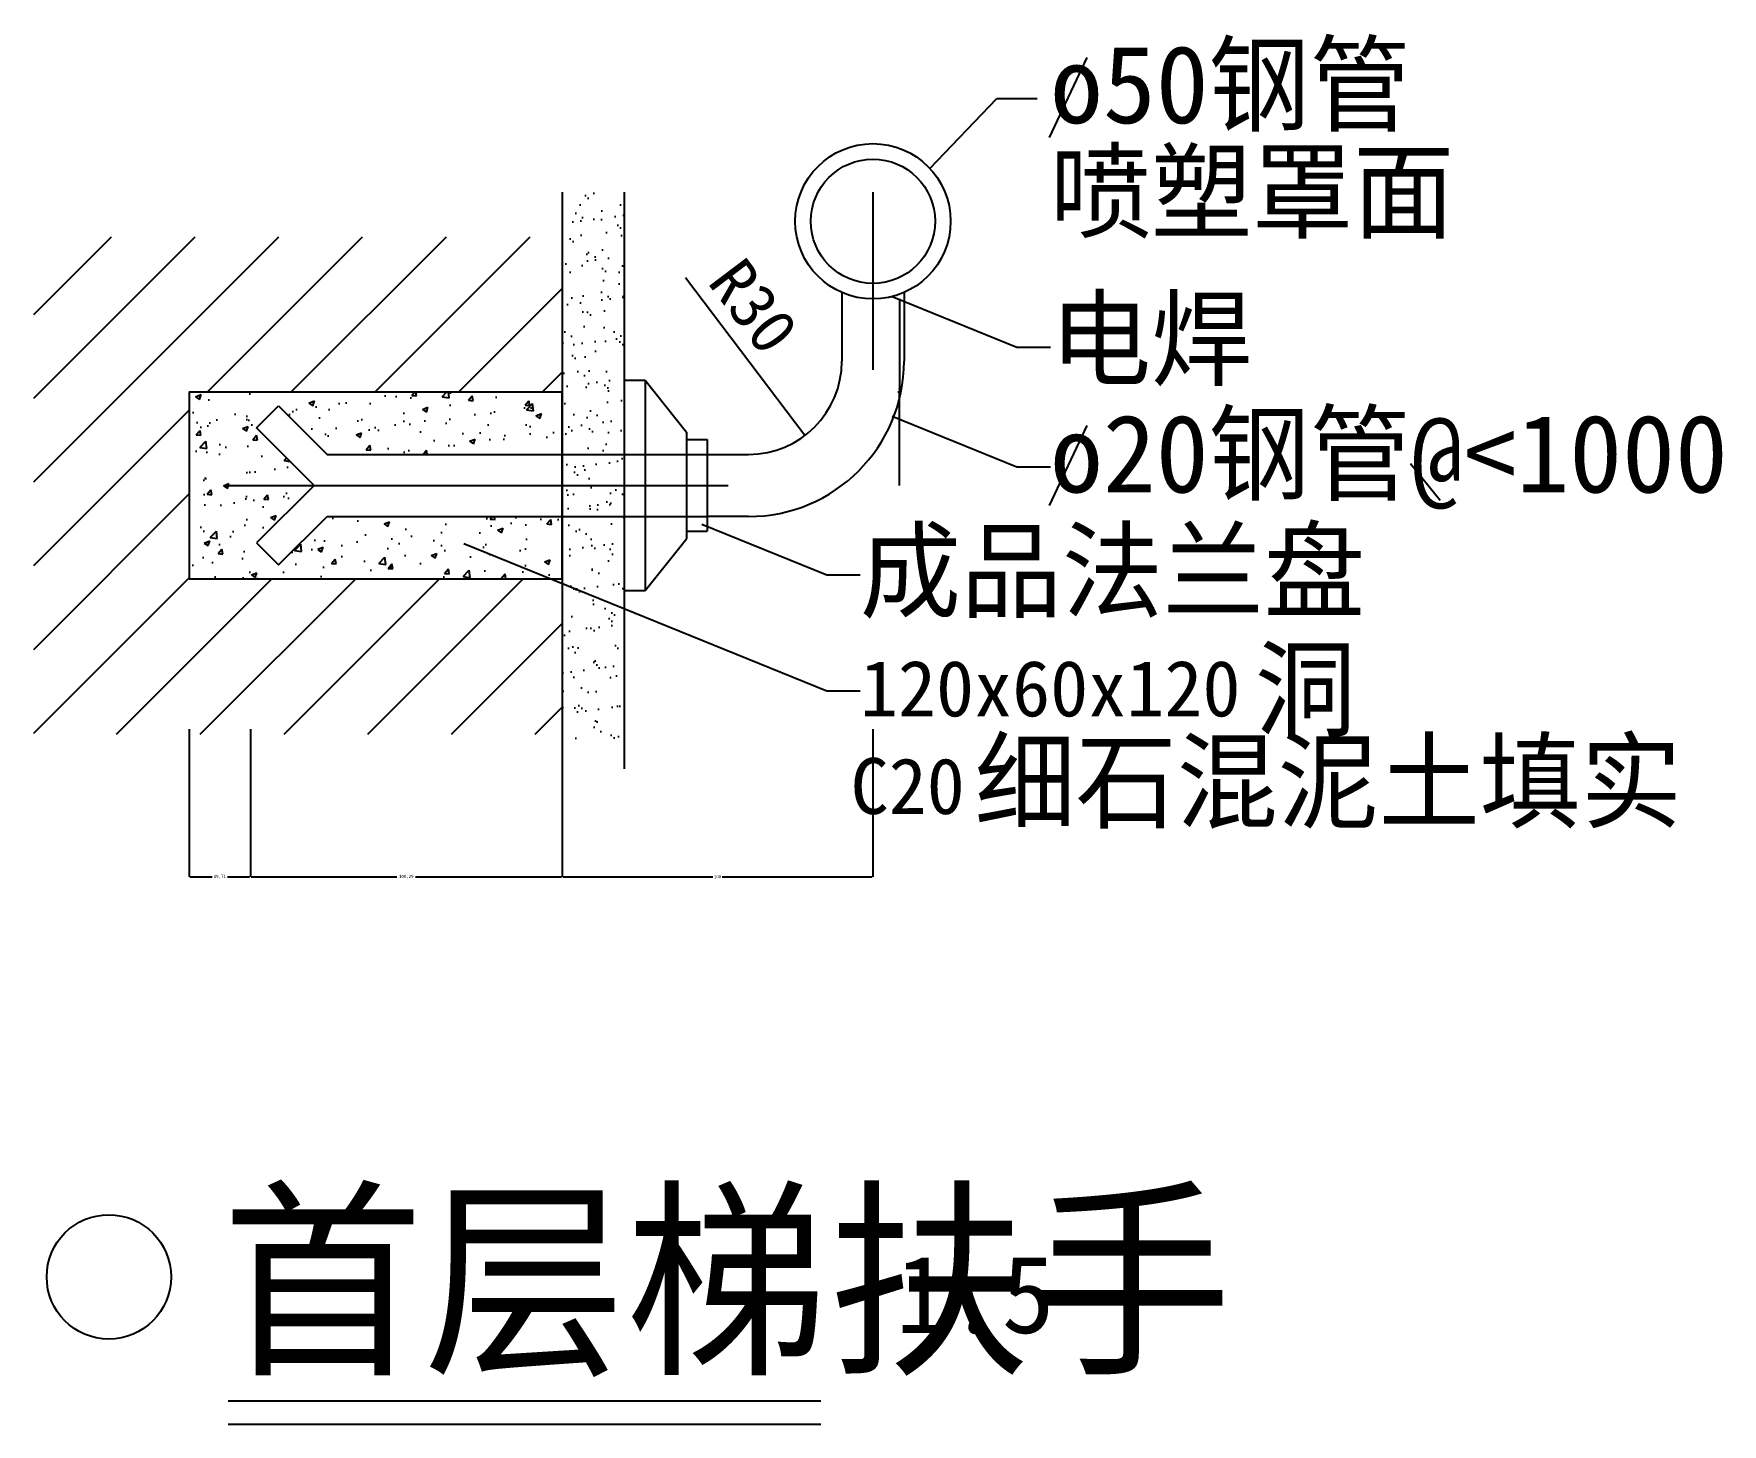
# Model space of a CAD drawing. Header units: metres. Extents: x 2854 to 3397, y -817 to -370.
import ezdxf

# ---------------------------------------------------------------- set-up
doc = ezdxf.new("R2010")
doc.units = ezdxf.units.M
for name, color, linetype in [('PUB_DIM', 3, 'Continuous'), ('PUB_TEXT', 7, 'Continuous'), ('S_SURFACE', 6, 'Continuous'), ('S_WALL', 254, 'Continuous')]:
    doc.layers.add(name, color=color, linetype=linetype)
doc.dimstyles.get("Standard").update_dxf_attribs({"dimtxt": 2.5, "dimasz": 2.5, "dimexe": 1.25, "dimexo": 0.625, "dimtad": 1, "dimcen": 2.5, "dimazin": 3, "dimtfac": 1, "dimtmove": 0, "dimatfit": 3})

# ---------------------------------------------------------------- blocks, each defined once
blk = doc.blocks.new('*D1')
for p, q in [((2903.86, -593.34), (2903.86, -640.77)), ((2923.57, -593.34), (2923.57, -640.77)), ((2904.11, -640.77), (2911.215, -640.77)), ((2916.215, -640.77), (2923.32, -640.77))]:
    blk.add_line(p, q)
at = {"layer": 'Defpoints'}
for p in [(2903.86, -593.34), (2923.57, -593.34), (2903.86, -640.77)]:
    blk.add_point(p, dxfattribs=at)
at = {"layer": 'PUB_DIM', "insert": (2913.715, -640.77), "char_height": 1, "attachment_point": 5}
blk.add_mtext('19,71', dxfattribs=at)
blk = doc.blocks.new('*D2')
for p, q in [((2923.57, -593.34), (2923.57, -640.77)), ((3023.86, -593.34), (3023.86, -640.77)), ((2923.82, -640.77), (2970.715, -640.77)), ((2976.715, -640.77), (3023.61, -640.77))]:
    blk.add_line(p, q)
at = {"layer": 'Defpoints'}
for p in [(2923.57, -593.34), (3023.86, -593.34), (2923.57, -640.77)]:
    blk.add_point(p, dxfattribs=at)
at = {"layer": 'PUB_DIM', "insert": (2973.715, -640.77), "char_height": 1, "attachment_point": 5}
blk.add_mtext('100,29', dxfattribs=at)
blk = doc.blocks.new('*D3')
for p, q in [((3023.86, -593.34), (3023.86, -640.77)), ((3123.86, -593.34), (3123.86, -640.77)), ((3024.11, -640.77), (3072.36, -640.77)), ((3075.36, -640.77), (3123.61, -640.77))]:
    blk.add_line(p, q)
at = {"layer": 'Defpoints'}
for p in [(3023.86, -593.34), (3123.86, -593.34), (3023.86, -640.77)]:
    blk.add_point(p, dxfattribs=at)
at = {"layer": 'PUB_DIM', "insert": (3073.86, -640.77), "char_height": 1, "attachment_point": 5}
blk.add_mtext('100', dxfattribs=at)
blk = doc.blocks.new('*D4')
for p, q in [((3132.35, -454.87), (3132.35, -484.87)), ((3132.1, -484.87), (3131.85, -484.87)), ((3132.35, -514.87), (3132.35, -484.87)), ((3132.35, -484.87), (3132.35, -484.87)), ((3132.6, -484.87), (3132.85, -484.87))]:
    blk.add_line(p, q)
at = {"layer": 'Defpoints'}
for p in [(3132.35, -454.87), (3132.35, -484.87), (3132.35, -514.87)]:
    blk.add_point(p, dxfattribs=at)
at = {"layer": 'PUB_DIM', "insert": (3132.35, -483.745), "char_height": 1, "attachment_point": 5}
blk.add_mtext('0', dxfattribs=at)

msp = doc.modelspace()

# ---------------------------------------------------------------- hatches: boundary and pattern name
at = {"layer": 'S_SURFACE'}
h = msp.add_hatch(dxfattribs=at)
h.set_pattern_fill('AR-SAND', scale=0.2)
h.paths.add_polyline_path([(3043.86, -420.47), (3023.86, -420.47), (3023.86, -504.87), (3043.86, -504.87)])
h.paths.add_polyline_path([(3023.86, -504.87), (3023.86, -514.87), (3043.86, -514.87), (3043.86, -504.87)])
h.paths.add_polyline_path([(3023.86, -514.87), (3023.86, -524.87), (3043.86, -524.87), (3043.86, -514.87)])
h.paths.add_polyline_path([(3023.86, -544.87), (3023.86, -596.51), (3043.86, -596.51), (3043.86, -524.87), (3023.86, -524.87)])
h = msp.add_hatch(dxfattribs=at)
h.set_pattern_fill('ANSI31', scale=6)
h.paths.add_polyline_path([(3023.86, -434.87), (2853.86, -434.87), (2853.86, -594.87), (3023.86, -594.87), (3023.86, -544.87), (2903.86, -544.87), (2903.86, -484.87), (3023.86, -484.87)])
h = msp.add_hatch(dxfattribs=at)
h.set_pattern_fill('AR-CONC', scale=0.1)
h.paths.add_polyline_path([(3023.86, -484.87), (2903.86, -484.87), (2903.86, -544.87), (3023.86, -544.87), (3023.86, -524.87), (2948.23, -524.87), (2932.65, -540.45), (2925.57, -533.38), (2944.08, -514.87), (2925.57, -496.36), (2932.65, -489.29), (2948.23, -504.87), (3023.86, -504.87)])

# ---------------------------------------------------------------- linework, layer by layer
for points in [[(2916.44, -809.41), (3107.05, -809.41)], [(2916.44, -816.97), (3107.05, -816.97)]]:
    msp.add_lwpolyline(points)
at = {"layer": 'PUB_DIM'}
msp.add_line((3101.96, -498.8), (3063.6, -448.07), dxfattribs=at)
at = {"layer": 'PUB_TEXT'}
msp.add_circle((2878.02, -769.56), 20, dxfattribs=at)
at = {"layer": 'S_SURFACE'}
for p, q in [((3192.64, -377.13), (3180.58, -402.95)), ((3142.21, -412.89), (3163.71, -390.35)), ((3163.71, -390.35), (3176.65, -390.35)), ((3123.86, -420.47), (3123.86, -477.69)), ((3113.86, -452.78), (3113.86, -474.87)), ((3130.03, -454.1), (3170.19, -470.4)), ((3133.86, -452.78), (3133.86, -474.87)), ((3170.19, -470.4), (3180.99, -470.4)), ((2925.57, -496.36), (2932.65, -489.29)), ((2932.65, -489.29), (2948.23, -504.87)), ((3130.03, -492.61), (3170.19, -508.91)), ((2944.08, -514.87), (2925.57, -496.36)), ((3192.64, -495.53), (3180.58, -521.35)), ((2948.23, -504.87), (3070.55, -504.87)), ((3070.55, -504.87), (3083.86, -504.87)), ((3170.19, -508.91), (3180.99, -508.91)), ((3296.77, -507.85), (3306.37, -519.58)), ((2915.03, -514.87), (3077.32, -514.87)), ((2944.08, -514.87), (2925.57, -533.38)), ((2932.65, -540.45), (2948.23, -524.87)), ((2948.23, -524.87), (3070.55, -524.87)), ((3083.86, -524.87), (3070.55, -524.87)), ((3068.84, -527.36), (3108.99, -543.66)), ((2925.57, -533.38), (2932.65, -540.45)), ((2992.22, -533.54), (3108.99, -580.95)), ((3108.99, -543.66), (3119.8, -543.66)), ((3108.99, -580.95), (3119.8, -580.95))]:
    msp.add_line(p, q, dxfattribs=at)
for radius in [25, 20]:
    msp.add_circle((3123.86, -429.87), radius, dxfattribs=at)
for radius in [30, 50]:
    msp.add_arc((3083.86, -474.87), radius, 270, 0, dxfattribs=at)
at = {"layer": 'S_WALL'}
for p, q in [((3023.86, -420.47), (3023.86, -606.07)), ((3043.86, -420.47), (3043.86, -606.07)), ((3043.86, -481.02), (3050.55, -481.02)), ((3050.55, -481.02), (3050.55, -548.72)), ((3050.55, -481.02), (3063.86, -497.7)), ((3063.86, -497.7), (3063.86, -532.05)), ((3063.86, -500.13), (3070.55, -500.13)), ((3070.55, -500.13), (3070.55, -529.61)), ((3050.55, -548.72), (3063.86, -532.05)), ((3063.86, -529.61), (3070.55, -529.61)), ((3043.86, -548.72), (3050.55, -548.72))]:
    msp.add_line(p, q, dxfattribs=at)
msp.add_lwpolyline([(2903.86, -544.87), (3023.86, -544.87), (3023.86, -484.87), (2903.86, -484.87)], close=True, dxfattribs=at)

# ---------------------------------------------------------------- texts
at = {"layer": 'PUB_DIM'}
msp.add_text('R30', height=15, rotation=307.09, dxfattribs=at).set_placement((3070.32, -449.49))
at = {"layer": 'PUB_TEXT'}
for s, height, p in [('o50钢管', 25, (3180.85, -398.3)), ('喷塑罩面', 25, (3180.85, -432.72)), ('电焊', 25, (3180.85, -480.11)), ('o20钢管@<1000', 25, (3180.85, -517.12)), ('成品法兰盘', 25, (3119.66, -554.76)), ('洞', 25, (3246.81, -592.91)), ('120x60x120', 18, (3119.66, -589.18)), ('细石混泥土填实', 25, (3156.58, -622.54)), ('C20', 18, (3116.67, -620.59)), ('首层梯扶手', 50, (2914.32, -795.74)), ('1:5', 25, (3131.26, -787.63))]:
    msp.add_text(s, height=height, dxfattribs=at).set_placement(p)

# ---------------------------------------------------------------- dimensions: what is measured, and where the dimension line sits
at = {"layer": 'PUB_DIM'}
for base, p1, p2, picture, middle in [((3132.35, -484.87), (3132.35, -514.87), (3132.35, -454.87), '*D4', (3132.35, -483.745)), ((2903.86, -640.77), (2903.86, -593.34), (2923.57, -593.34), '*D1', (2913.715, -640.77)), ((2923.57, -640.77), (2923.57, -593.34), (3023.86, -593.34), '*D2', (2973.715, -640.77)), ((3023.86, -640.77), (3023.86, -593.34), (3123.86, -593.34), '*D3', (3073.86, -640.77))]:
    dim = msp.add_linear_dim(base=base, p1=p1, p2=p2, dimstyle='Standard', dxfattribs=at)
    dim.commit()
    dim.dimension.update_dxf_attribs({"geometry": picture, "text_midpoint": middle})

doc.saveas('drawing.dxf')
